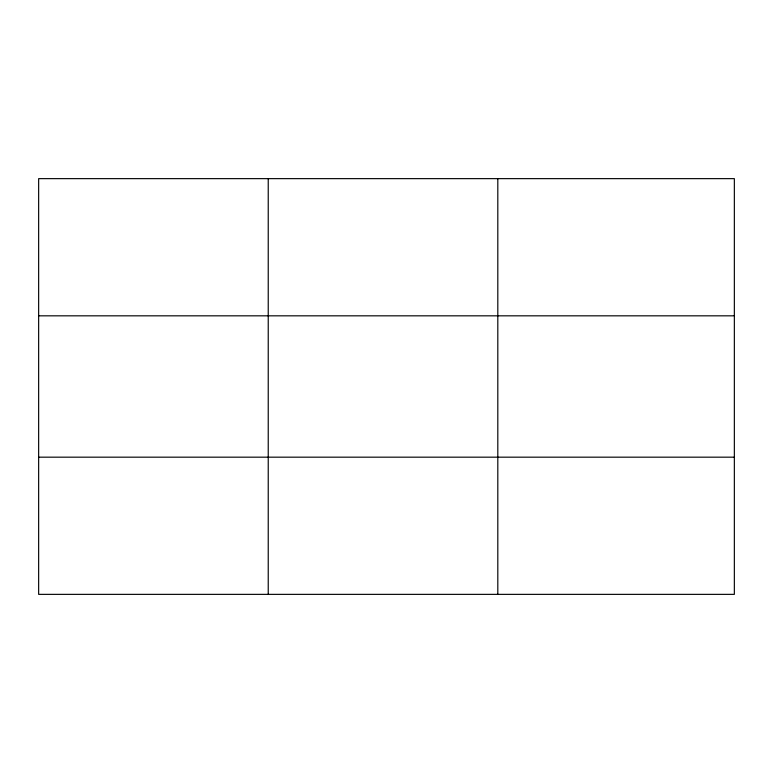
<?xml version="1.0" encoding="UTF-8"?>
<svg xmlns="http://www.w3.org/2000/svg" width="773" height="773" viewBox="0 0 773 773"><rect width="100%" height="100%" fill="white"/><g stroke="black" fill="none" stroke-linecap="round" stroke-linejoin="round"><path stroke-width="1.16" d="M268.231 178.64L268.231 594.36M497.812 178.64L497.812 594.36M734.35 315.828L734.35 178.64L38.65 178.64L38.65 594.36L734.35 594.36L734.35 315.828L38.65 315.828M38.65 457.172L734.35 457.172"/></g></svg>
